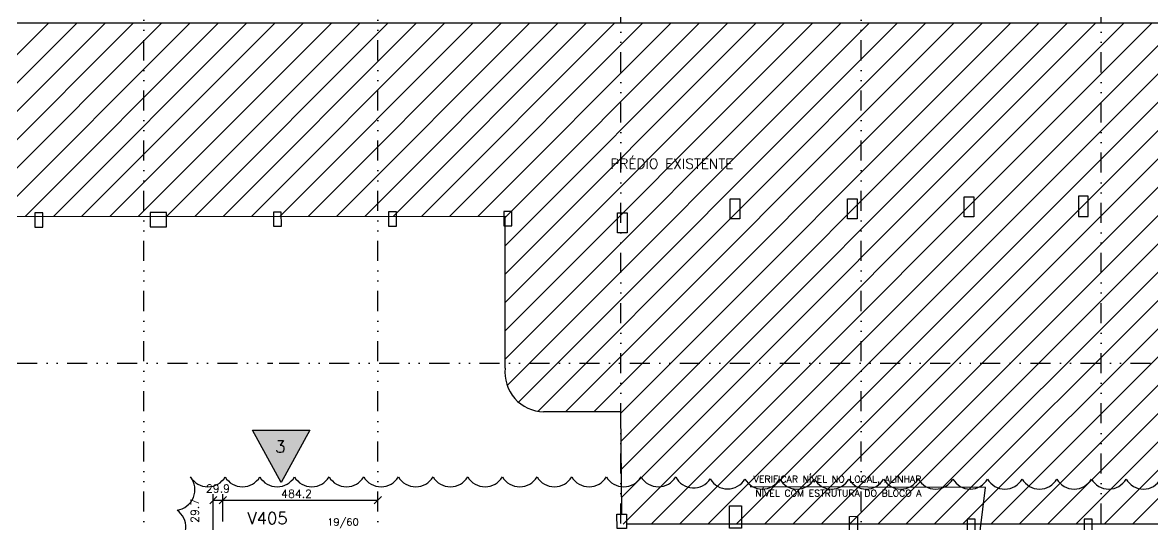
# Model space of a CAD drawing. Extents: x 551983 to 566858, y -277 to 10236.
# Drawn here: x 555352 to 558881, y 6339 to 7905 of the extents above; entities that cross this region are included whole.
import ezdxf

# ---------------------------------------------------------------- set-up
doc = ezdxf.new("R2010")
doc.units = 0
doc.header["$LTSCALE"] = 125
doc.header["$MEASUREMENT"] = 0
doc.linetypes.add('DIVIDE', pattern=[1.25, 0.5, -0.25, 0, -0.25, 0, -0.25])
doc.layers.get('0').update_dxf_attribs({"linetype": 'CONTINUOUS'})
for name, color, linetype in [('205', 14, 'DIVIDE'), ('216', 7, 'CONTINUOUS'), ('219', 240, 'CONTINUOUS'), ('220', 4, 'CONTINUOUS'), ('221', 5, 'CONTINUOUS'), ('226', 10, 'CONTINUOUS'), ('230', 3, 'CONTINUOUS'), ('232', 7, 'CONTINUOUS'), ('250', 5, 'CONTINUOUS'), ('253', 253, 'CONTINUOUS')]:
    doc.layers.add(name, color=color, linetype=linetype)
doc.styles.get("Standard").update_dxf_attribs({"font": 'ROMANS.SHX'})

# ---------------------------------------------------------------- blocks, each defined once
blk = doc.blocks.new('_H179BAF5357-002')
for p, q in [((867.453688, 4226.210898), (1471.127747, 4829.884958)), ((955.880088, 4226.248951), (1559.516095, 4829.884958)), ((1044.306489, 4226.287004), (1647.904443, 4829.884958)), ((1132.732889, 4226.325057), (1736.29279, 4829.884958)), ((1221.15929, 4226.36311), (1824.681138, 4829.884958)), ((1309.58569, 4226.401163), (1913.069486, 4829.884958)), ((1398.012091, 4226.439216), (2001.457833, 4829.884958)), ((1486.438491, 4226.477268), (2089.846181, 4829.884958)), ((1574.864892, 4226.515321), (2178.234529, 4829.884958)), ((1663.291292, 4226.553374), (2266.622876, 4829.884958)), ((1751.717693, 4226.591427), (2355.011224, 4829.884958)), ((1840.144093, 4226.62948), (2443.399572, 4829.884958)), ((1928.570494, 4226.667533), (2531.787919, 4829.884958)), ((2016.996895, 4226.705586), (2620.176267, 4829.884958)), ((2105.423295, 4226.743639), (2708.564615, 4829.884958)), ((2193.849696, 4226.781692), (2796.952962, 4829.884958)), ((2282.276096, 4226.819744), (2885.34131, 4829.884958)), ((2370.702497, 4226.857797), (2973.729657, 4829.884958)), ((2459.128897, 4226.89585), (3062.118005, 4829.884958)), ((2547.555298, 4226.933903), (3150.506353, 4829.884958)), ((2635.981698, 4226.971956), (3238.8947, 4829.884958)), ((2724.408099, 4227.010009), (3327.283048, 4829.884958)), ((2812.834499, 4227.048062), (3415.671396, 4829.884958)), ((2897.893361, 3781.776837), (3946.001482, 4829.884958)), ((2897.893361, 3870.165185), (3857.613134, 4829.884958)), ((2897.893361, 3958.553532), (3769.224786, 4829.884958)), ((2897.893361, 4046.94188), (3680.836439, 4829.884958)), ((2897.893361, 4135.330228), (3592.448091, 4829.884958)), ((2897.893361, 4223.718575), (3504.059743, 4829.884958)), ((2904.727095, 3700.222224), (4034.389829, 4829.884958)), ((2939.976928, 3647.083709), (4122.778177, 4829.884958)), ((3000.745926, 3619.46436), (4211.166525, 4829.884958)), ((3087.400371, 3617.730457), (4299.554872, 4829.884958)), ((3175.608619, 3617.550357), (4387.94322, 4829.884958)), ((3259.530009, 3613.0834), (4476.331567, 4829.884958)), ((3260.169706, 3525.334749), (4564.719915, 4829.884958)), ((3260.809402, 3437.586098), (4653.108263, 4829.884958)), ((3261.449099, 3349.837447), (4741.49661, 4829.884958)), ((3266.009497, 3266.009497), (4829.884958, 4829.884958)), ((3354.397845, 3266.009497), (4918.273306, 4829.884958)), ((3442.786193, 3266.009497), (5006.661653, 4829.884958)), ((3531.17454, 3266.009497), (5095.050001, 4829.884958)), ((3619.562888, 3266.009497), (5183.438349, 4829.884958)), ((3707.951236, 3266.009497), (5271.826696, 4829.884958)), ((3796.339583, 3266.009497), (5360.215044, 4829.884958)), ((3884.727931, 3266.009497), (5448.603392, 4829.884958)), ((3973.116279, 3266.009497), (5536.991739, 4829.884958)), ((4061.504626, 3266.009497), (5625.380087, 4829.884958)), ((4149.892974, 3266.009497), (5713.768435, 4829.884958)), ((4238.281322, 3266.009497), (5802.156782, 4829.884958)), ((4326.669669, 3266.009497), (5890.54513, 4829.884958)), ((4415.058017, 3266.009497), (5978.933478, 4829.884958)), ((4503.446365, 3266.009497), (6067.321825, 4829.884958)), ((4591.834712, 3266.009497), (6155.710173, 4829.884958)), ((4680.22306, 3266.009497), (6244.09852, 4829.884958)), ((4768.611408, 3266.009497), (6332.486868, 4829.884958)), ((4856.999755, 3266.009497), (6420.875216, 4829.884958))]:
    blk.add_line(p, q)

msp = doc.modelspace()

# ---------------------------------------------------------------- linework, layer by layer
for points in [[(558302.7, 6285.5), (558327.7, 6285.5), (558327.7, 6355.5), (558302.7, 6355.5), (558302.7, 6285.5)], [(558667.8, 6285.6), (558692.8, 6285.6), (558692.8, 6355.6), (558667.8, 6355.6), (558667.8, 6285.6)]]:
    msp.add_lwpolyline(points)
at = {"layer": '205'}
for p, q in [((555730.5, 2937.4), (555730.5, 9657.7)), ((556461.5, 2937.4), (556461.5, 9657.7)), ((557221, 2899.9), (557221, 9657.7)), ((557971, 2937.4), (557971, 9657.7)), ((558721, 2899.9), (558721, 9657.7)), ((552518.7, 6842.5), (556133.1, 6842.5)), ((556153.1, 6842.5), (561931.2, 6842.5))]:
    msp.add_line(p, q, dxfattribs=at)
at = {"layer": '216', "linetype": 'Continuous'}
for p, q in [((555936.6, 6403.8), (555958.7, 6425.9)), ((555966.4, 6403.8), (555988.5, 6425.9)), ((555966.4, 6403.8), (555988.5, 6425.9)), ((556450.6, 6403.8), (556472.7, 6425.9)), ((556461.6, 6409.4), (556461.6, 6409.4)), ((555977.5, 6362.1), (555977.5, 6362.1))]:
    msp.add_line(p, q, dxfattribs=at)
at = {"layer": '219', "linetype": 'Continuous'}
for centre, radius, start, end in [((555825.3, 6447.9), 64.9, 277.9632, 37.9632), ((555930.6, 6519), 62.5, 210, 330), ((556038.8, 6519), 62.5, 210, 330), ((556147.1, 6519), 62.5, 210, 330), ((556255.3, 6519), 62.5, 210, 330), ((556363.6, 6519), 62.5, 210, 330), ((556471.8, 6519), 62.5, 210, 330), ((556580.1, 6519), 62.5, 210, 330), ((556688.3, 6519), 62.5, 210, 330), ((556796.6, 6519), 62.5, 210, 330), ((556904.9, 6519), 62.5, 210, 330), ((557013.1, 6519), 62.5, 210, 330), ((557121.4, 6519), 62.5, 210, 330), ((557229.6, 6519), 62.5, 210, 330), ((557337.9, 6519), 62.5, 210, 330), ((557447.9, 6515.7), 62.5, 206.5857, 326.5857), ((557554.3, 6512.3), 62.5, 209.7467, 329.7467), ((557662.4, 6512.1), 62.5, 209.9912, 329.9912), ((557770.7, 6512.1), 62.5, 209.9991, 329.9991), ((557878.9, 6512.1), 62.5, 209.9998, 329.9998), ((557987.2, 6512.1), 62.5, 210, 330), ((558095.4, 6512.1), 62.5, 210, 330), ((558203.7, 6512.1), 62.5, 210, 330), ((558312, 6512.1), 62.5, 210, 330), ((558420.2, 6512.1), 62.5, 210, 330), ((558528.5, 6512.1), 62.5, 210, 330), ((558636.7, 6512.1), 62.5, 210, 330), ((558745, 6512.1), 62.5, 210, 330), ((558853.2, 6512.1), 62.5, 210, 330), ((555799.4, 6331.8), 62.5, 296.0073, 56.0073)]:
    msp.add_arc(centre, radius, start, end, dxfattribs=at)
at = {"layer": '220'}
msp.add_lwpolyline([(556160, 6470.1), (556070.4, 6632.9), (556249.6, 6632.9), (556160, 6470.1)], dxfattribs=at)
at = {"layer": '226'}
for points in [[(557561.7, 7354.8), (557592.1, 7354.8), (557592.1, 7292.4), (557561.7, 7292.4), (557561.7, 7354.8)], [(557959.2, 7293.2), (557928.8, 7293.2), (557928.8, 7355.6), (557959.2, 7355.6), (557959.2, 7293.2)], [(558323.1, 7299.5), (558292.7, 7299.5), (558292.7, 7361.9), (558323.1, 7361.9), (558323.1, 7299.5)], [(558680.4, 7363), (558650.4, 7363), (558650.4, 7300.4), (558680.6, 7300.5), (558680.4, 7363)], [(555390.3, 7266.5), (555415.2, 7266.5), (555415.2, 7311.6), (555390.3, 7311.6), (555390.3, 7266.5)], [(555750.3, 7267.5), (555801.5, 7267.5), (555801.5, 7312.6), (555750.3, 7312.6), (555750.3, 7267.5)], [(556135.3, 7269.5), (556160.3, 7269.5), (556160.1, 7313.5), (556135.2, 7313.5), (556135.3, 7269.5)], [(556495.2, 7269.5), (556520.2, 7269.5), (556520.2, 7314.5), (556495.2, 7314.5), (556495.2, 7269.5)], [(556855.1, 7270.6), (556880.1, 7270.6), (556880.1, 7315.6), (556855.1, 7315.6), (556855.1, 7270.6)]]:
    msp.add_lwpolyline(points, dxfattribs=at)
at = {"layer": '230'}
for points in [[(557210.3, 7248.9), (557210.2, 7311.4), (557240.4, 7311.5), (557240.6, 7249), (557210.3, 7248.9)], [(557559.9, 6327.1), (557559.7, 6396.7), (557597.6, 6396.8), (557597.8, 6327.2), (557559.9, 6327.1)], [(557208.4, 6371), (557238.4, 6371.2), (557238.7, 6326.2), (557208.7, 6326), (557208.4, 6371)], [(557935.3, 6364.4), (557960.3, 6364.5), (557960.4, 6319.5), (557935.4, 6319.4), (557935.3, 6364.4)]]:
    msp.add_lwpolyline(points, dxfattribs=at)
at = {"layer": '232'}
for p, q in [((553538.1, 7299.1), (556859.4, 7300.6)), ((556859.4, 6827), (556859.4, 7300.6)), ((557221, 6690.9), (556979.2, 6690.8)), ((557223.3, 6371.1), (557221, 6691.5)), ((561551.4, 6339.5), (557238.5, 6339.5))]:
    msp.add_line(p, q, dxfattribs=at)
msp.add_arc((556981.4, 6813.5), 122.7, 173.686, 268.9857, dxfattribs=at)
at = {"layer": '250'}
msp.add_line((561576.2, 7903.4), (553538.1, 7903.4), dxfattribs=at)
at = {"layer": '250', "linetype": 'Continuous'}
for p, q in [((555947.6, 6318.4), (555947.6, 6433.6)), ((555977.5, 6348.1), (555977.5, 6433.6)), ((556461.6, 6429.4), (556461.6, 6433.6)), ((558359.8, 6454.8), (557624.7, 6456.5)), ((558326.9, 6188.4), (558359.8, 6454.8)), ((555947.6, 6414.9), (555977.5, 6414.9)), ((555977.5, 6414.9), (556461.6, 6414.9))]:
    msp.add_line(p, q, dxfattribs=at)
at = {"layer": '253'}
for points in [[(556070.4, 6632.9), (556249.6, 6632.9), (556160, 6470.1)], [(556070.4, 6632.9), (556160, 6470.1), (556070.4, 6632.9)]]:
    msp.add_solid(points, dxfattribs=at)

# ---------------------------------------------------------------- block references
at = {"layer": '221'}
msp.add_blockref('_H179BAF5357-002', (553961.5, 3073.5), dxfattribs=at)

# ---------------------------------------------------------------- texts
for s, p in [('VERIFICAR NÍVEL NO LOCAL, ALINHAR ', (557635.6, 6469.8)), ('NÍVEL COM ESTRUTURA DO BLOCO A', (557640.8, 6426))]:
    msp.add_text(s, height=21.25).set_placement(p)
at = {"layer": '216', "linetype": 'Continuous'}
for s, p in [('29.9', (555924.7, 6438.5)), ('484.2', (556159.6, 6422.4))]:
    msp.add_text(s, height=25, dxfattribs=at).set_placement(p)
msp.add_text('29.7', height=25, rotation=90, dxfattribs=at).set_placement((555902.5, 6344.1))
at = {"layer": '216'}
msp.add_text('19/60', height=22.5, dxfattribs=at).set_placement((556303.5, 6335.4))
at = {"layer": '220'}
for s, height, p in [('PRÉDIO EXISTENTE', 31.25, (557187.8, 7449.1)), ('3', 37.5, (556140.9, 6563.3)), ('V405', 37.5, (556054.3, 6340))]:
    msp.add_text(s, height=height, dxfattribs=at).set_placement(p)

doc.saveas('drawing.dxf')
